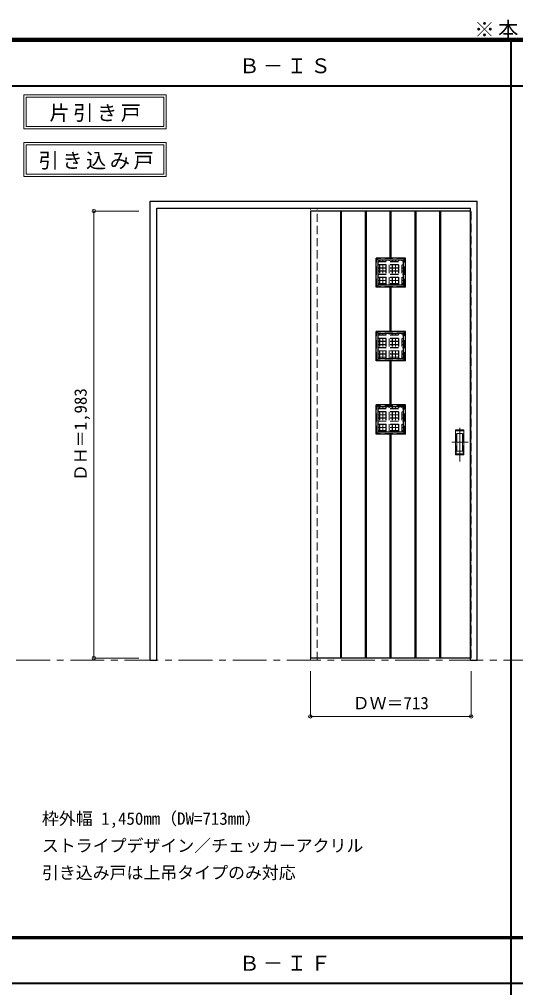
# Model space of a CAD drawing. Units: millimetres, scale not verified. Extents: x -6000 to 5700, y -4307 to 4260.
# Drawn here: x -502 to 1698, y -36 to 4260 of the extents above; entities that cross this region are included whole.
import ezdxf
from ezdxf.enums import TextEntityAlignment as Align

# ---------------------------------------------------------------- set-up
doc = ezdxf.new("R2010")
doc.units = ezdxf.units.MM
doc.header["$LTSCALE"] = 30
doc.header["$PDMODE"] = 32
doc.header["$PDSIZE"] = 15
doc.linetypes.add('CHAIN1', pattern=[8, 5, -1, 1, -1])
doc.linetypes.add('DASHED1', pattern=[1.8, 1.2, -0.6])
for name, color, linetype, lineweight in [('0-1_通り芯', 7, 'CHAIN1', 18), ('0-2_扉', 4, 'Continuous', 9), ('0-3_仕上げ', 3, 'Continuous', 25), ('0-4_枠', 3, 'Continuous', 25), ('0-A_文字', 7, 'Continuous', 18), ('0-B_寸法', 7, 'Continuous', 18), ('0-C_ハッチ', 4, 'DASHED1', 9), ('F-1_枠', 6, 'Continuous', 40)]:
    doc.layers.add(name, color=color, linetype=linetype, lineweight=lineweight)
doc.styles.add('ＭＳ ゴシック', font='')
doc.styles.get('ＭＳ ゴシック').set_extended_font_data('MS Gothic')

msp = doc.modelspace()

# ---------------------------------------------------------------- linework, layer by layer
at = {"layer": '0-1_通り芯'}
msp.add_line((-2916, 1418), (5690, 1418), dxfattribs=at)
at = {"layer": '0-2_扉', "linetype": 'DASHED1'}
for p, q in [((788, 3409.5), (788, 3405.5)), ((1498, 3409.5), (1501, 3409.5))]:
    msp.add_line(p, q, dxfattribs=at)
at = {"layer": '0-2_扉', "color": 3, "lineweight": 25}
for p, q in [((788, 3409.5), (788, 1426.5)), ((1499, 3409.5), (788, 3409.5)), ((1499, 1426.5), (788, 1426.5))]:
    msp.add_line(p, q, dxfattribs=at)
at = {"layer": '0-2_扉', "linetype": 'DASHED1'}
msp.add_lwpolyline([(1498, 1426.5), (1501, 1426.5), (1501, 3409.5)], dxfattribs=at)
at = {"layer": '0-3_仕上げ'}
for p, q in [((790, 1426.5), (790, 3409.5)), ((922.5, 1426.5), (922.5, 3409.5)), ((926.5, 1426.5), (926.5, 3409.5)), ((1032.5, 1426.5), (1032.5, 3409.5)), ((1036.5, 1426.5), (1036.5, 3409.5)), ((1142.5, 3201.5), (1142.5, 3409.5)), ((1146.5, 3201.5), (1146.5, 3409.5)), ((1252.5, 1426.5), (1252.5, 3409.5)), ((1256.5, 1426.5), (1256.5, 3409.5)), ((1362.5, 1426.5), (1362.5, 3409.5)), ((1366.5, 1426.5), (1366.5, 3409.5)), ((1499, 1426.5), (1499, 3409.5)), ((1209.5, 3201.5), (1079.5, 3201.5)), ((1079.5, 3071.5), (1079.5, 3201.5)), ((1079.5, 3201.5), (1088.5, 3192.5)), ((1200.5, 3192.5), (1088.5, 3192.5)), ((1088.5, 3080.5), (1088.5, 3192.5)), ((1200.5, 3192.5), (1209.5, 3201.5)), ((1200.5, 3080.5), (1200.5, 3192.5)), ((1209.5, 3071.5), (1209.5, 3201.5)), ((1209.5, 3071.5), (1079.5, 3071.5)), ((1142.5, 2875.5), (1142.5, 3071.5)), ((1146.5, 2875.5), (1146.5, 3071.5)), ((1200.5, 3080.5), (1209.5, 3071.5)), ((1209.5, 2875.5), (1079.5, 2875.5)), ((1079.5, 2745.5), (1079.5, 2875.5)), ((1079.5, 2875.5), (1088.5, 2866.5)), ((1200.5, 2866.5), (1088.5, 2866.5)), ((1088.5, 2754.5), (1088.5, 2866.5)), ((1200.5, 2866.5), (1209.5, 2875.5)), ((1200.5, 2754.5), (1200.5, 2866.5)), ((1209.5, 2745.5), (1209.5, 2875.5)), ((1200.5, 2754.5), (1209.5, 2745.5)), ((1209.5, 2745.5), (1079.5, 2745.5)), ((1142.5, 2549.5), (1142.5, 2745.5)), ((1146.5, 2549.5), (1146.5, 2745.5)), ((1209.5, 2549.5), (1079.5, 2549.5)), ((1079.5, 2419.5), (1079.5, 2549.5)), ((1079.5, 2549.5), (1088.5, 2540.5)), ((1200.5, 2540.5), (1088.5, 2540.5)), ((1088.5, 2428.5), (1088.5, 2540.5)), ((1200.5, 2540.5), (1209.5, 2549.5)), ((1200.5, 2428.5), (1200.5, 2540.5)), ((1209.5, 2419.5), (1209.5, 2549.5)), ((1209.5, 2419.5), (1079.5, 2419.5)), ((1142.5, 1426.5), (1142.5, 2419.5)), ((1146.5, 1426.5), (1146.5, 2419.5)), ((1200.5, 2428.5), (1209.5, 2419.5))]:
    msp.add_line(p, q, dxfattribs=at)
at = {"layer": '0-3_仕上げ', "color": 7, "lineweight": 18}
for p, q in [((924.5, 1426.5), (924.5, 3409.5)), ((1034.5, 1426.5), (1034.5, 3409.5)), ((1144.5, 3201.5), (1144.5, 3409.5)), ((1254.5, 1426.5), (1254.5, 3409.5)), ((1364.5, 1426.5), (1364.5, 3409.5)), ((1144.5, 2875.5), (1144.5, 3071.5)), ((1144.5, 2549.5), (1144.5, 2745.5)), ((1144.5, 1426.5), (1144.5, 2419.5))]:
    msp.add_line(p, q, dxfattribs=at)
at = {"layer": '0-3_仕上げ', "linetype": 'DASHED1'}
for p, q in [((1207.5, 3199.5), (1081.5, 3199.5)), ((1207.5, 3073.5), (1207.5, 3199.5)), ((1207.5, 2873.5), (1081.5, 2873.5)), ((1207.5, 2747.5), (1207.5, 2873.5)), ((1207.5, 2547.5), (1081.5, 2547.5)), ((1207.5, 2421.5), (1207.5, 2547.5))]:
    msp.add_line(p, q, dxfattribs=at)
for points in [[(1207.5, 3073.5), (1081.5, 3073.5), (1081.5, 3199.5)], [(1207.5, 2747.5), (1081.5, 2747.5), (1081.5, 2873.5)], [(1207.5, 2421.5), (1081.5, 2421.5), (1081.5, 2547.5)]]:
    msp.add_lwpolyline(points, dxfattribs=at)
at = {"layer": '0-3_仕上げ'}
for points in [[(1200.5, 3080.5), (1088.5, 3080.5), (1079.5, 3071.5)], [(1200.5, 2754.5), (1088.5, 2754.5), (1079.5, 2745.5)], [(1200.5, 2428.5), (1088.5, 2428.5), (1079.5, 2419.5)]]:
    msp.add_lwpolyline(points, dxfattribs=at)
at = {"layer": '0-4_枠'}
for p, q in [((78, 1418), (78, 3453)), ((78, 3453), (1528, 3453)), ((1528, 1418), (1528, 3453)), ((108, 3423), (1498, 3423)), ((1498, 1418), (1498, 3423)), ((1498, 1418), (1528, 1418))]:
    msp.add_line(p, q, dxfattribs=at)
at = {"layer": '0-4_枠', "color": 4, "linetype": 'DASHED1', "lineweight": 9}
for p, q in [((788, 1418), (788, 3423)), ((818, 1418), (818, 3423)), ((788, 1418), (818, 1418))]:
    msp.add_line(p, q, dxfattribs=at)
at = {"layer": '0-4_枠'}
msp.add_lwpolyline([(78, 1418), (108, 1418), (108, 3423)], dxfattribs=at)
at = {"layer": '0-A_文字'}
for p, q in [((-482, 3925), (-482, 3775)), ((-472, 3915), (-472, 3785)), ((-472, 3915), (139.03, 3915)), ((139.03, 3915), (139.03, 3785)), ((-472, 3785), (139.03, 3785)), ((-482, 3775), (149.03, 3775)), ((-482, 3713.53), (-482, 3563.53)), ((-472, 3703.53), (-472, 3573.53)), ((-472, 3703.53), (139.03, 3703.53)), ((139.03, 3703.53), (139.03, 3573.53)), ((-472, 3573.53), (139.03, 3573.53)), ((-482, 3563.53), (149.03, 3563.53))]:
    msp.add_line(p, q, dxfattribs=at)
for points in [[(-482, 3925), (149.03, 3925), (149.03, 3775)], [(-482, 3713.53), (149.03, 3713.53), (149.03, 3563.53)]]:
    msp.add_lwpolyline(points, dxfattribs=at)
at = {"layer": '0-B_寸法', "color": 4, "lineweight": 9}
for p, q in [((-172, 3409.5), (-172, 1426.5)), ((-172, 3409.5), (28, 3409.5)), ((-172, 1426.5), (28, 1426.5)), ((1501, 1168), (1501, 1368))]:
    msp.add_line(p, q, dxfattribs=at)
at = {"layer": '0-B_寸法', "linetype": 'CHAIN1'}
for p, q in [((1450, 2298.77), (1450, 2469.62)), ((1488.07, 2384), (1415.56, 2384))]:
    msp.add_line(p, q, dxfattribs=at)
at = {"layer": '0-B_寸法'}
for p, q in [((1469, 2439), (1431, 2439)), ((1431, 2329), (1431, 2439)), ((1462.5, 2423), (1437.5, 2423)), ((1437.5, 2345), (1437.5, 2423)), ((1462.5, 2345), (1462.5, 2423)), ((1469, 2329), (1469, 2439)), ((1469, 2329), (1431, 2329)), ((1462.5, 2345), (1437.5, 2345))]:
    msp.add_line(p, q, dxfattribs=at)
at = {"layer": '0-B_寸法', "linetype": 'DASHED1'}
for p, q in [((1434, 2333), (1434, 2435)), ((1466, 2333), (1434, 2333))]:
    msp.add_line(p, q, dxfattribs=at)
msp.add_lwpolyline([(1466, 2333), (1466, 2435), (1434, 2435)], dxfattribs=at)
at = {"layer": '0-B_寸法', "color": 4, "lineweight": 9}
msp.add_lwpolyline([(1501, 1168), (788, 1168), (788, 1368)], dxfattribs=at)
at = {"layer": '0-B_寸法'}
for p in [(-172, 3409.5), (-172, 1426.5), (788, 1168), (1501, 1168)]:
    msp.add_point(p, dxfattribs=at)
at = {"layer": '0-C_ハッチ'}
for p, q in [((1088.5, 3186), (1200.5, 3186)), ((1088.5, 3185), (1200.5, 3185)), ((1095, 3080.5), (1095, 3192.5)), ((1096, 3080.5), (1096, 3192.5)), ((1109, 3080.5), (1109, 3192.5)), ((1110, 3080.5), (1110, 3192.5)), ((1123, 3080.5), (1123, 3192.5)), ((1124, 3080.5), (1124, 3192.5)), ((1137, 3080.5), (1137, 3192.5)), ((1138, 3080.5), (1138, 3192.5)), ((1151, 3080.5), (1151, 3192.5)), ((1152, 3080.5), (1152, 3192.5)), ((1165, 3080.5), (1165, 3192.5)), ((1166, 3080.5), (1166, 3192.5)), ((1179, 3080.5), (1179, 3192.5)), ((1180, 3080.5), (1180, 3192.5)), ((1193, 3080.5), (1193, 3192.5)), ((1194, 3080.5), (1194, 3192.5)), ((1088.5, 3172), (1200.5, 3172)), ((1088.5, 3171), (1200.5, 3171)), ((1088.5, 3158), (1200.5, 3158)), ((1088.5, 3157), (1200.5, 3157)), ((1088.5, 3144), (1200.5, 3144)), ((1088.5, 3143), (1200.5, 3143)), ((1088.5, 3130), (1200.5, 3130)), ((1088.5, 3129), (1200.5, 3129)), ((1088.5, 3116), (1200.5, 3116)), ((1088.5, 3115), (1200.5, 3115)), ((1088.5, 3102), (1200.5, 3102)), ((1088.5, 3101), (1200.5, 3101)), ((1088.5, 3088), (1200.5, 3088)), ((1088.5, 3087), (1200.5, 3087)), ((1088.5, 2860), (1200.5, 2860)), ((1088.5, 2859), (1200.5, 2859)), ((1088.5, 2846), (1200.5, 2846)), ((1088.5, 2845), (1200.5, 2845)), ((1095, 2754.5), (1095, 2866.5)), ((1096, 2754.5), (1096, 2866.5)), ((1109, 2754.5), (1109, 2866.5)), ((1110, 2754.5), (1110, 2866.5)), ((1123, 2754.5), (1123, 2866.5)), ((1124, 2754.5), (1124, 2866.5)), ((1137, 2754.5), (1137, 2866.5)), ((1138, 2754.5), (1138, 2866.5)), ((1151, 2754.5), (1151, 2866.5)), ((1152, 2754.5), (1152, 2866.5)), ((1165, 2754.5), (1165, 2866.5)), ((1166, 2754.5), (1166, 2866.5)), ((1179, 2754.5), (1179, 2866.5)), ((1180, 2754.5), (1180, 2866.5)), ((1193, 2754.5), (1193, 2866.5)), ((1194, 2754.5), (1194, 2866.5)), ((1088.5, 2832), (1200.5, 2832)), ((1088.5, 2831), (1200.5, 2831)), ((1088.5, 2818), (1200.5, 2818)), ((1088.5, 2817), (1200.5, 2817)), ((1088.5, 2804), (1200.5, 2804)), ((1088.5, 2803), (1200.5, 2803)), ((1088.5, 2790), (1200.5, 2790)), ((1088.5, 2789), (1200.5, 2789)), ((1088.5, 2776), (1200.5, 2776)), ((1088.5, 2775), (1200.5, 2775)), ((1088.5, 2762), (1200.5, 2762)), ((1088.5, 2761), (1200.5, 2761)), ((1095, 2428.5), (1095, 2540.5)), ((1096, 2428.5), (1096, 2540.5)), ((1109, 2428.5), (1109, 2540.5)), ((1110, 2428.5), (1110, 2540.5)), ((1123, 2428.5), (1123, 2540.5)), ((1124, 2428.5), (1124, 2540.5)), ((1137, 2428.5), (1137, 2540.5)), ((1138, 2428.5), (1138, 2540.5)), ((1151, 2428.5), (1151, 2540.5)), ((1152, 2428.5), (1152, 2540.5)), ((1165, 2428.5), (1165, 2540.5)), ((1166, 2428.5), (1166, 2540.5)), ((1179, 2428.5), (1179, 2540.5)), ((1180, 2428.5), (1180, 2540.5)), ((1193, 2428.5), (1193, 2540.5)), ((1194, 2428.5), (1194, 2540.5)), ((1088.5, 2534), (1200.5, 2534)), ((1088.5, 2533), (1200.5, 2533)), ((1088.5, 2520), (1200.5, 2520)), ((1088.5, 2519), (1200.5, 2519)), ((1088.5, 2506), (1200.5, 2506)), ((1088.5, 2505), (1200.5, 2505)), ((1088.5, 2492), (1200.5, 2492)), ((1088.5, 2491), (1200.5, 2491)), ((1088.5, 2478), (1200.5, 2478)), ((1088.5, 2477), (1200.5, 2477)), ((1088.5, 2464), (1200.5, 2464)), ((1088.5, 2463), (1200.5, 2463)), ((1088.5, 2450), (1200.5, 2450)), ((1088.5, 2449), (1200.5, 2449)), ((1088.5, 2436), (1200.5, 2436)), ((1088.5, 2435), (1200.5, 2435))]:
    msp.add_line(p, q, dxfattribs=at)
at = {"layer": 'F-1_枠'}
for p, q in [((-6000, 4175), (5700, 4175)), ((-6000, 4170), (5700, 4170)), ((1678, -3790), (1678, 4175)), ((-6000, 4165), (5700, 4165)), ((-6000, 3965), (5700, 3965)), ((-6000, 190.5), (5700, 190.5)), ((-6000, 187.5), (5700, 187.5)), ((-6000, 184.5), (5700, 184.5)), ((-6000, -15.5), (5700, -15.5))]:
    msp.add_line(p, q, dxfattribs=at)

# ---------------------------------------------------------------- texts
at = {"layer": '0-1_通り芯', "insert": (1515, 4175), "char_height": 65.98, "attachment_point": 7, "style": 'ＭＳ ゴシック'}
msp.add_mtext('\\T1.17;※本図は意匠確認用です。\u3000表記の簡略化している部位がございますのでご注意下さい。', dxfattribs=at)
at = {"layer": '0-A_文字', "style": 'ＭＳ ゴシック'}
for s, p in [('枠外幅 1,450mm（DW=713mm）', (-402, 670.5)), ('ストライプデザイン／チェッカーアクリル', (-402, 550.5)), ('引き込み戸は上吊タイプのみ対応', (-402, 430.5))]:
    msp.add_text(s, height=54.99, dxfattribs=at).set_placement(p, align=Align.BOTTOM_LEFT)
at = {"layer": '0-A_文字', "char_height": 65.98, "attachment_point": 7, "style": 'ＭＳ ゴシック'}
for s, insert in [('\\T1.17;Ｂ－ＩＳ', (472.5, 4020)), ('\\T1.17;片引き戸', (-368.98, 3805)), ('\\T1.17;引き込み戸', (-417.34, 3593.53)), ('\\T1.17;Ｂ－ＩＦ', (472.5, 39.5))]:
    msp.add_mtext(s, dxfattribs=dict(at, insert=insert))
at = {"layer": '0-B_寸法', "style": 'ＭＳ ゴシック'}
msp.add_text('ＤＨ＝1,983', height=54.99, rotation=90, dxfattribs=at).set_placement((-187, 2211.75), align=Align.BOTTOM_LEFT)
msp.add_text('ＤＷ＝713', height=54.99, dxfattribs=at).set_placement((975.75, 1183), align=Align.BOTTOM_LEFT)

doc.saveas('drawing.dxf')
